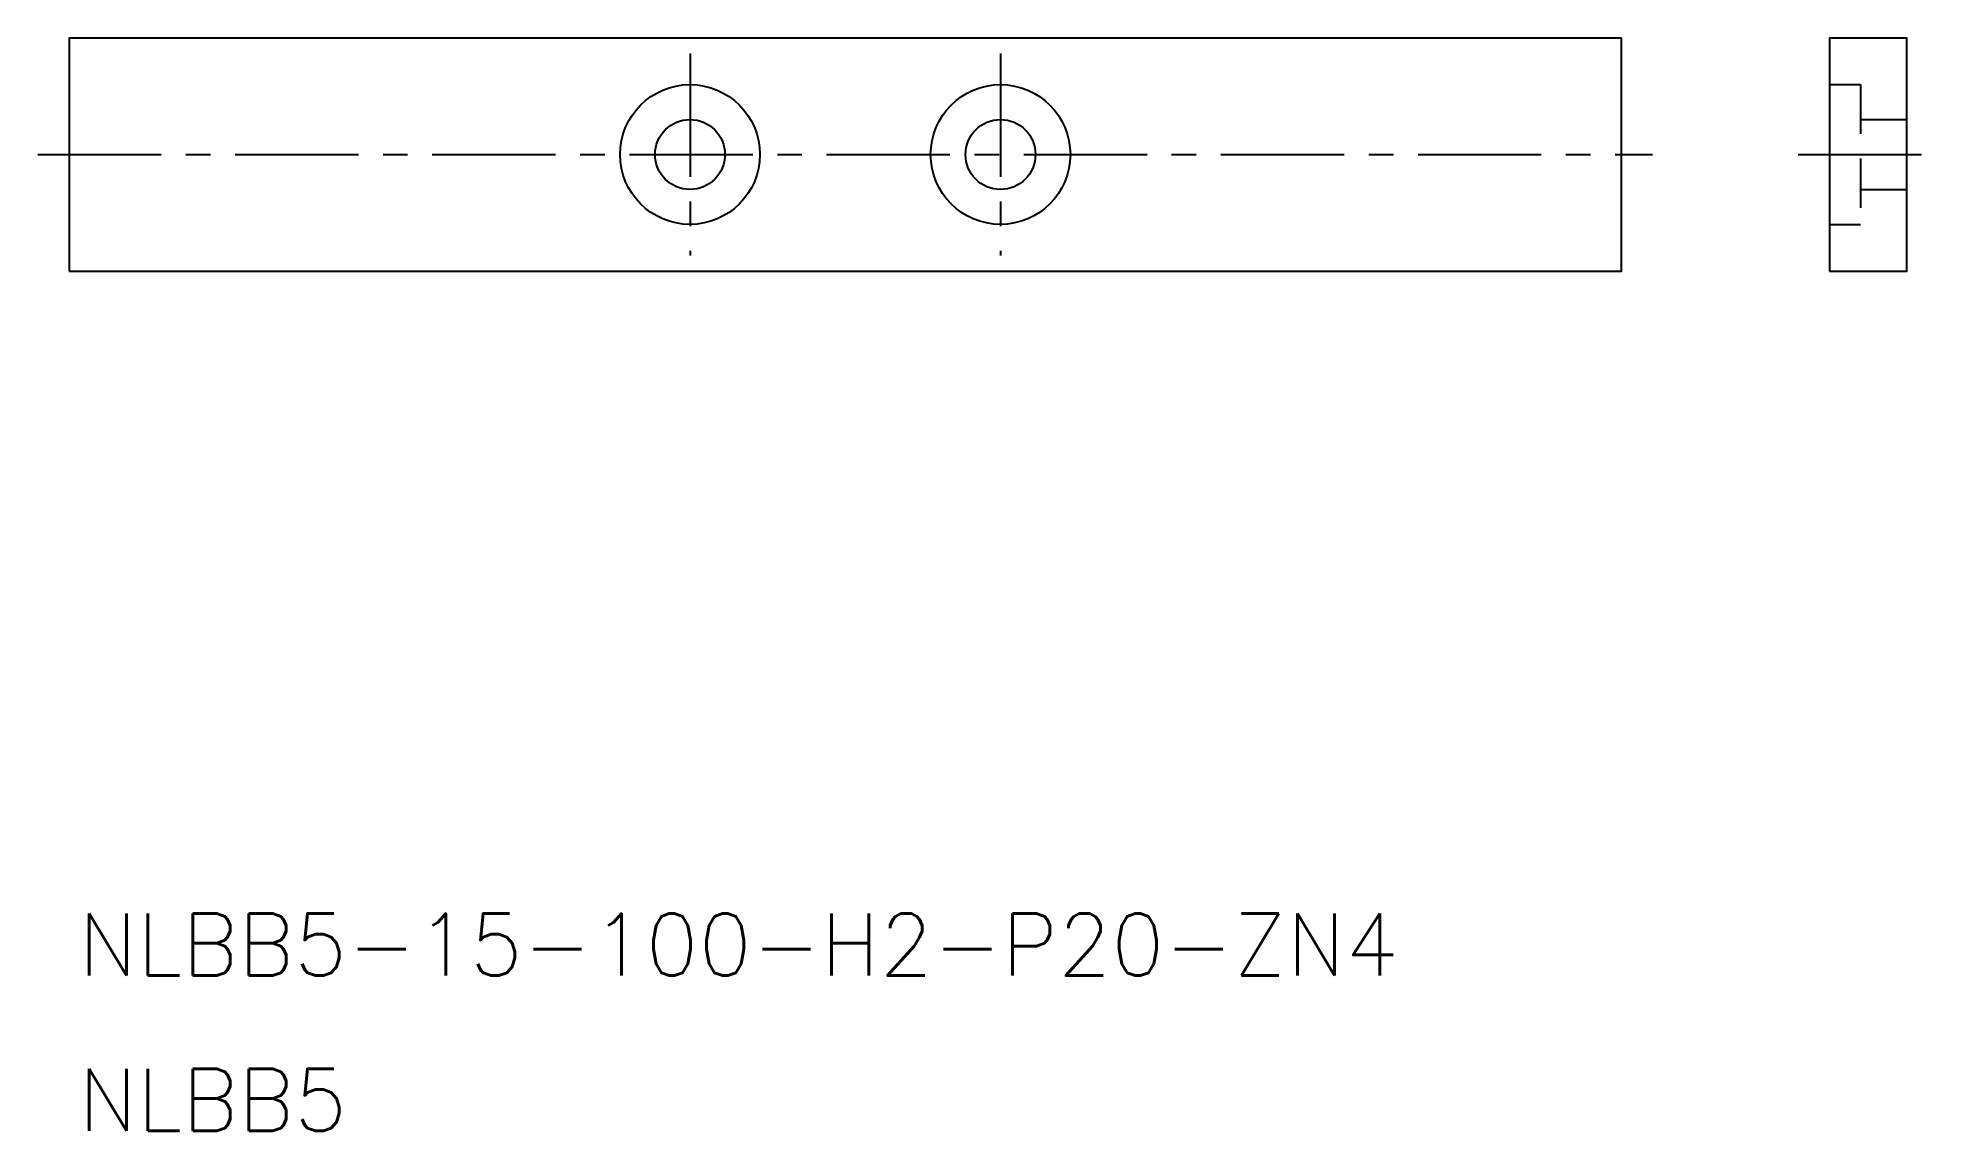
# Model space of a CAD drawing. Extents: x -25 to 97, y -20 to 50.
import ezdxf

# ---------------------------------------------------------------- set-up
doc = ezdxf.new("R2010")
doc.units = 0
doc.header["$LTSCALE"] = 0.25
doc.linetypes.add('CENTER', pattern=[50.8, 31.75, -6.35, 6.35, -6.35])
doc.linetypes.add('DASHED', pattern=[19.05, 12.7, -6.35])
doc.layers.get('0').update_dxf_attribs({"linetype": 'CONTINUOUS'})
doc.layers.add('CENTER', color=1, linetype='CENTER')
doc.styles.get("Standard").update_dxf_attribs({"font": 'txt.shx'})

msp = doc.modelspace()

# ---------------------------------------------------------------- linework, layer by layer
at = {"color": 3, "linetype": 'DASHED'}
for p, q in [((90.27, 47.36), (92.27, 47.36)), ((92.27, 47.36), (92.27, 38.36)), ((92.27, 45.11), (95.27, 45.11)), ((92.27, 40.61), (95.27, 40.61)), ((90.27, 38.36), (92.27, 38.36))]:
    msp.add_line(p, q, dxfattribs=at)
for points in [[(-23.12, 35.36), (76.88, 35.36), (76.88, 50.36), (-23.12, 50.36)], [(90.27, 35.36), (95.27, 35.36), (95.27, 50.36), (90.27, 50.36)]]:
    msp.add_lwpolyline(points, close=True)
for centre, radius in [((16.88, 42.86), 4.5), ((36.88, 42.86), 4.5), ((16.88, 42.86), 2.25), ((36.88, 42.86), 2.25)]:
    msp.add_circle(centre, radius)
at = {"layer": 'CENTER', "color": 1, "linetype": 'CENTER'}
for p, q in [((16.88, 49.36), (16.88, 36.36)), ((36.88, 49.36), (36.88, 36.36)), ((-25.12, 42.86), (78.88, 42.86)), ((88.27, 42.86), (97.27, 42.86))]:
    msp.add_line(p, q, dxfattribs=at)

# ---------------------------------------------------------------- texts
for s, p in [('NLBB5-15-100-H2-P20-ZN4', (-22.51, -10)), ('NLBB5', (-22.51, -20))]:
    msp.add_text(s, height=4).set_placement(p)

doc.saveas('drawing.dxf')
